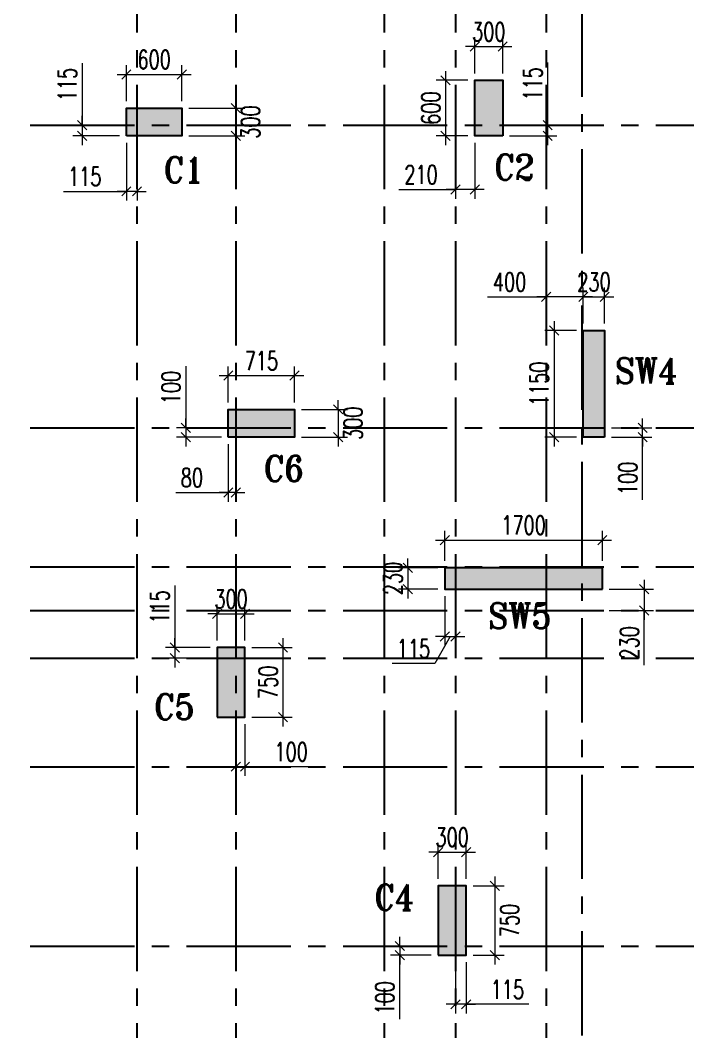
# Model space of a CAD drawing. Header units: millimetres. Extents: x 1123469 to 1752051, y -126924 to 196924.
# Drawn here: x 1375586 to 1382788, y -17889 to -6975 of the extents above; entities that cross this region are included whole.
import ezdxf

# ---------------------------------------------------------------- set-up
doc = ezdxf.new("R2010")
doc.units = ezdxf.units.MM
doc.header["$LTSCALE"] = 500
doc.header["$MEASUREMENT"] = 0
doc.header["$PDMODE"] = 34
for name, pattern in [('CONTINOUS', [0]), ('DASHDOT', [1, 0.5, -0.25, 0, -0.25]), ('Site$0$CENTER2', [1.125, 0.75, -0.125, 0.125, -0.125])]:
    doc.linetypes.add(name, pattern=pattern)
doc.layers.get('Defpoints').update_dxf_attribs({"lineweight": 0})
for name, color, linetype, lineweight in [('COL. NO.', 1, 'DASHDOT', 15), ('CUT OUT', 1, 'Continuous', 13), ('dim-M', 1, 'Continuous', 15), ('TOWER COL HATCH', 253, 'Continuous', 20)]:
    doc.layers.add(name, color=color, linetype=linetype, lineweight=lineweight)
for name, color, linetype in [('GLASS', 5, 'Continuous'), ('GRID', 7, 'Continuous'), ('TOWER AREA COLUMN.', 6, 'Continuous')]:
    doc.layers.add(name, color=color, linetype=linetype)
doc.styles.add('2MM', font='romans.shx', dxfattribs={"width": 0.7})
doc.styles.add('ROMANT', font='romant__.ttf', dxfattribs={"width": 0.9, "height": 600})
doc.dimstyles.new('RAJESH', dxfattribs={"dimtxt": 200, "dimasz": 180, "dimexe": 100, "dimexo": 250, "dimgap": 50, "dimtad": 2, "dimdec": 0, "dimzin": 1, "dimdsep": 46, "dimtxsty": '2MM', "dimblk": 'OBLIQUE', "dimcen": 0, "dimdle": 100, "dimclrd": 1, "dimclre": 1, "dimclrt": 3, "dimadec": 0, "dimazin": 0, "dimtfac": 1, "dimtdec": 0, "dimtix": 1, "dimtmove": 2, "dimatfit": 3, "dimfxl": 1, "dimtolj": 1, "dimlwd": -1, "dimarcsym": 0})

# ---------------------------------------------------------------- blocks, each defined once
blk = doc.blocks.new('EEE')
at = {"layer": 'GRID', "color": 16, "linetype": 'Site$0$CENTER2', "ltscale": 3}
for points in [[(1376845.6, 258923.2), (1376845.6, 223711.9)], [(1377910.6, 258923.2), (1377910.6, 223711.9)], [(1379510.6, 258923.2), (1379510.6, 223711.9)], [(1380280.6, 258923.2), (1380280.6, 223711.9)], [(1381260.6, 258923.2), (1381260.6, 223711.9)], [(1382164.8, 258923.2), (1381643.1, 258229.8), (1381643.1, 223711.9)], [(1363880.9, 250048.6), (1442964.5, 250048.6)], [(1363880.9, 246783.6), (1442964.5, 246783.6)], [(1363880.9, 245284), (1442964.5, 245284)], [(1363880.9, 244813.8), (1442964.5, 244813.8)], [(1363880.9, 244299), (1442964.5, 244299)], [(1363880.9, 243128.8), (1442964.5, 243128.8)], [(1363880.9, 241193.8), (1442964.5, 241193.8)]]:
    blk.add_lwpolyline(points, dxfattribs=at)
blk = doc.blocks.new('3tgra')
at = {"layer": 'TOWER COL HATCH'}
h = blk.add_hatch(color=253, dxfattribs=at)
h.dxf.hatch_style = 1
h.paths.add_polyline_path([(1380791, 89392), (1380491, 89392), (1380491, 89992), (1380791, 89992)])
h = blk.add_hatch(color=253, dxfattribs=at)
h.dxf.hatch_style = 1
h.paths.add_polyline_path([(1376731, 89392), (1376731, 89692), (1377331, 89692), (1377331, 89392)])
h = blk.add_hatch(color=253, dxfattribs=at)
h.dxf.hatch_style = 1
h.paths.add_polyline_path([(1381891, 86142), (1381661, 86142), (1381661, 87292), (1381891, 87292)])
h = blk.add_hatch(color=253, dxfattribs=at)
h.dxf.hatch_style = 1
h.paths.add_polyline_path([(1377831, 86142), (1377831, 86442), (1378546, 86442), (1378546, 86142)])
h = blk.add_hatch(color=253, dxfattribs=at)
h.dxf.hatch_style = 1
h.paths.add_polyline_path([(1381866, 84502), (1381866, 84732), (1380166, 84732), (1380166, 84502)])
h = blk.add_hatch(color=253, dxfattribs=at)
h.dxf.hatch_style = 1
h.paths.add_polyline_path([(1377711, 83122), (1378011, 83122), (1378011, 83872), (1377711, 83872)])
h = blk.add_hatch(color=253, dxfattribs=at)
h.dxf.hatch_style = 1
h.paths.add_polyline_path([(1380096, 80552), (1380396, 80552), (1380396, 81302), (1380096, 81302)])
at = {"layer": 'TOWER AREA COLUMN.', "color": 4}
for points in [[(1380791, 89392), (1380491, 89392), (1380491, 89992), (1380791, 89992)], [(1376731, 89392), (1376731, 89692), (1377331, 89692), (1377331, 89392)], [(1381891, 86142), (1381661, 86142), (1381661, 87292), (1381891, 87292)], [(1377831, 86142), (1377831, 86442), (1378546, 86442), (1378546, 86142)], [(1381866, 84502), (1381866, 84732), (1380166, 84732), (1380166, 84502)], [(1377711, 83122), (1378011, 83122), (1378011, 83872), (1377711, 83872)], [(1380096, 80552), (1380396, 80552), (1380396, 81302), (1380096, 81302)]]:
    blk.add_lwpolyline(points, close=True, dxfattribs=at)
blk = doc.blocks.new('_Oblique')
at = {"color": 0, "linetype": 'ByBlock', "lineweight": -2}
blk.add_line((-0.5, -0.5), (0.5, 0.5), dxfattribs=at)
blk = doc.blocks.new('*D1636')
at = {"layer": 'Defpoints', "color": 0, "ltscale": 100, "transparency": 16777216}
for p in [(1380791, 90356), (1380491, 89992), (1380791, 89992)]:
    blk.add_point(p, dxfattribs=at)
at = {"layer": 'dim-M', "color": 1, "lineweight": -2, "ltscale": 100, "transparency": 16777216}
for p, q in [((1380491, 90067), (1380491, 90456)), ((1380791, 90067), (1380791, 90456))]:
    blk.add_line(p, q, dxfattribs=at)
at = {"layer": 'dim-M', "color": 1, "ltscale": 100, "transparency": 16777216}
for p, q in [((1380491, 90356), (1380391, 90356)), ((1380491, 90356), (1380791, 90356)), ((1380791, 90356), (1380891, 90356))]:
    blk.add_line(p, q, dxfattribs=at)
at = {"layer": 'dim-M', "color": 1, "ltscale": 100, "transparency": 16777216, "xscale": 100, "yscale": 100, "zscale": 100}
blk.add_blockref('_Oblique', (1380491, 90356), dxfattribs=at)
at = {"layer": 'dim-M', "color": 1, "ltscale": 100, "transparency": 16777216, "xscale": 100, "yscale": 100, "zscale": 100, "rotation": 180}
blk.add_blockref('_Oblique', (1380791, 90356), dxfattribs=at)
at = {"layer": 'dim-M', "color": 3, "ltscale": 100, "transparency": 16777216, "insert": (1380641, 90516), "char_height": 200, "attachment_point": 5, "style": '2MM'}
blk.add_mtext('\\A1;300', dxfattribs=at)
blk = doc.blocks.new('*D1637')
at = {"layer": 'Defpoints', "color": 0, "ltscale": 100, "transparency": 16777216}
for p in [(1380791, 89507), (1380791, 89392), (1381276, 89392)]:
    blk.add_point(p, dxfattribs=at)
at = {"layer": 'dim-M', "color": 1, "ltscale": 100, "transparency": 16777216}
for p, q in [((1381276, 90184), (1381276, 89507)), ((1381276, 89507), (1381276, 89607)), ((1381276, 89507), (1381276, 89392)), ((1381276, 89507), (1381276, 89392)), ((1381276, 89392), (1381276, 89292))]:
    blk.add_line(p, q, dxfattribs=at)
at = {"layer": 'dim-M', "color": 1, "lineweight": -2, "ltscale": 100, "transparency": 16777216}
for p, q in [((1380866, 89507), (1381376, 89507)), ((1380866, 89392), (1381376, 89392))]:
    blk.add_line(p, q, dxfattribs=at)
at = {"layer": 'dim-M', "color": 1, "ltscale": 100, "transparency": 16777216, "xscale": 100, "yscale": 100, "zscale": 100}
for p, rotation in [((1381276, 89507), 270), ((1381276, 89392), 90)]:
    blk.add_blockref('_Oblique', p, dxfattribs=dict(at, rotation=rotation))
at = {"layer": 'dim-M', "color": 3, "ltscale": 100, "transparency": 16777216, "insert": (1381116, 89954), "char_height": 200, "attachment_point": 5, "rotation": 90, "style": '2MM'}
blk.add_mtext('\\A1;115', dxfattribs=at)
blk = doc.blocks.new('*D1638')
at = {"layer": 'Defpoints', "color": 0, "ltscale": 100, "transparency": 16777216}
for p in [(1380491, 89992), (1380175, 89392), (1380491, 89392)]:
    blk.add_point(p, dxfattribs=at)
at = {"layer": 'dim-M', "color": 1, "ltscale": 100, "transparency": 16777216}
blk.add_line((1380175, 90092), (1380175, 89292), dxfattribs=at)
at = {"layer": 'dim-M', "color": 1, "lineweight": -2, "ltscale": 100, "transparency": 16777216}
for p, q in [((1380416, 89992), (1380075, 89992)), ((1380416, 89392), (1380075, 89392))]:
    blk.add_line(p, q, dxfattribs=at)
at = {"layer": 'dim-M', "color": 1, "ltscale": 100, "transparency": 16777216, "xscale": 100, "yscale": 100, "zscale": 100}
for p, rotation in [((1380175, 89992), 90), ((1380175, 89392), 270)]:
    blk.add_blockref('_Oblique', p, dxfattribs=dict(at, rotation=rotation))
at = {"layer": 'dim-M', "color": 3, "ltscale": 100, "transparency": 16777216, "insert": (1380015, 89692), "char_height": 200, "attachment_point": 5, "rotation": 90, "style": '2MM'}
blk.add_mtext('\\A1;600', dxfattribs=at)
blk = doc.blocks.new('*D1639')
at = {"layer": 'Defpoints', "color": 0, "ltscale": 100, "transparency": 16777216}
for p in [(1380281, 89392), (1380491, 89392), (1380281, 88814)]:
    blk.add_point(p, dxfattribs=at)
at = {"layer": 'dim-M', "color": 1, "lineweight": -2, "ltscale": 100, "transparency": 16777216}
for p, q in [((1380281, 89317), (1380281, 88714)), ((1380491, 89317), (1380491, 88714))]:
    blk.add_line(p, q, dxfattribs=at)
at = {"layer": 'dim-M', "color": 1, "ltscale": 100, "transparency": 16777216}
for p, q in [((1379670, 88814), (1380281, 88814)), ((1380591, 88814), (1380181, 88814))]:
    blk.add_line(p, q, dxfattribs=at)
at = {"layer": 'dim-M', "color": 1, "ltscale": 100, "transparency": 16777216, "xscale": 100, "yscale": 100, "zscale": 100, "rotation": 180}
blk.add_blockref('_Oblique', (1380281, 88814), dxfattribs=at)
at = {"layer": 'dim-M', "color": 1, "ltscale": 100, "transparency": 16777216, "xscale": 100, "yscale": 100, "zscale": 100}
blk.add_blockref('_Oblique', (1380491, 88814), dxfattribs=at)
at = {"layer": 'dim-M', "color": 3, "ltscale": 100, "transparency": 16777216, "insert": (1379910, 88974), "char_height": 200, "attachment_point": 5, "style": '2MM'}
blk.add_mtext('\\A1;210', dxfattribs=at)
blk = doc.blocks.new('*D1648')
at = {"layer": 'Defpoints', "color": 0, "ltscale": 100, "transparency": 16777216}
for p in [(1380396, 81666), (1380096, 81302), (1380396, 81302)]:
    blk.add_point(p, dxfattribs=at)
at = {"layer": 'dim-M', "color": 1, "lineweight": -2, "ltscale": 100, "transparency": 16777216}
for p, q in [((1380096, 81377), (1380096, 81766)), ((1380396, 81377), (1380396, 81766))]:
    blk.add_line(p, q, dxfattribs=at)
at = {"layer": 'dim-M', "color": 1, "ltscale": 100, "transparency": 16777216}
for p, q in [((1380096, 81666), (1379996, 81666)), ((1380096, 81666), (1380396, 81666)), ((1380396, 81666), (1380496, 81666))]:
    blk.add_line(p, q, dxfattribs=at)
at = {"layer": 'dim-M', "color": 1, "ltscale": 100, "transparency": 16777216, "xscale": 100, "yscale": 100, "zscale": 100}
blk.add_blockref('_Oblique', (1380096, 81666), dxfattribs=at)
at = {"layer": 'dim-M', "color": 1, "ltscale": 100, "transparency": 16777216, "xscale": 100, "yscale": 100, "zscale": 100, "rotation": 180}
blk.add_blockref('_Oblique', (1380396, 81666), dxfattribs=at)
at = {"layer": 'dim-M', "color": 3, "ltscale": 100, "transparency": 16777216, "insert": (1380246, 81826), "char_height": 200, "attachment_point": 5, "style": '2MM'}
blk.add_mtext('\\A1;300', dxfattribs=at)
blk = doc.blocks.new('*D1649')
at = {"layer": 'Defpoints', "color": 0, "ltscale": 100, "transparency": 16777216}
for p in [(1380396, 81302), (1380396, 80552), (1380706, 80552)]:
    blk.add_point(p, dxfattribs=at)
at = {"layer": 'dim-M', "color": 1, "ltscale": 100, "transparency": 16777216}
blk.add_line((1380706, 81402), (1380706, 80452), dxfattribs=at)
at = {"layer": 'dim-M', "color": 1, "lineweight": -2, "ltscale": 100, "transparency": 16777216}
for p, q in [((1380471, 81302), (1380806, 81302)), ((1380471, 80552), (1380806, 80552))]:
    blk.add_line(p, q, dxfattribs=at)
at = {"layer": 'dim-M', "color": 1, "ltscale": 100, "transparency": 16777216, "xscale": 100, "yscale": 100, "zscale": 100}
for p, rotation in [((1380706, 81302), 90), ((1380706, 80552), 270)]:
    blk.add_blockref('_Oblique', p, dxfattribs=dict(at, rotation=rotation))
at = {"layer": 'dim-M', "color": 3, "ltscale": 100, "transparency": 16777216, "insert": (1380866, 80927), "char_height": 200, "attachment_point": 5, "rotation": 90, "style": '2MM'}
blk.add_mtext('\\A1;750', dxfattribs=at)
blk = doc.blocks.new('*D1650')
at = {"layer": 'Defpoints', "color": 0, "ltscale": 100, "transparency": 16777216}
for p in [(1380096, 80652), (1379680, 80552), (1380096, 80552)]:
    blk.add_point(p, dxfattribs=at)
at = {"layer": 'dim-M', "color": 1, "lineweight": -2, "ltscale": 100, "transparency": 16777216}
for p, q in [((1380021, 80652), (1379580, 80652)), ((1380021, 80552), (1379580, 80552))]:
    blk.add_line(p, q, dxfattribs=at)
at = {"layer": 'dim-M', "color": 1, "ltscale": 100, "transparency": 16777216}
for p, q in [((1379680, 80652), (1379680, 80752)), ((1379680, 80652), (1379680, 80552)), ((1379680, 80652), (1379680, 80552)), ((1379680, 80552), (1379680, 80452)), ((1379680, 79862), (1379680, 80552))]:
    blk.add_line(p, q, dxfattribs=at)
at = {"layer": 'dim-M', "color": 1, "ltscale": 100, "transparency": 16777216, "xscale": 100, "yscale": 100, "zscale": 100}
for p, rotation in [((1379680, 80652), 270), ((1379680, 80552), 90)]:
    blk.add_blockref('_Oblique', p, dxfattribs=dict(at, rotation=rotation))
at = {"layer": 'dim-M', "color": 3, "ltscale": 100, "transparency": 16777216, "insert": (1379520, 80092), "char_height": 200, "attachment_point": 5, "rotation": 90, "style": '2MM'}
blk.add_mtext('\\A1;100', dxfattribs=at)
blk = doc.blocks.new('*D1651')
at = {"layer": 'Defpoints', "color": 0, "ltscale": 100, "transparency": 16777216}
for p in [(1380281, 80552), (1380396, 80552), (1380281, 80023)]:
    blk.add_point(p, dxfattribs=at)
at = {"layer": 'dim-M', "color": 1, "lineweight": -2, "ltscale": 100, "transparency": 16777216}
for p, q in [((1380281, 80477), (1380281, 79923)), ((1380396, 80477), (1380396, 79923))]:
    blk.add_line(p, q, dxfattribs=at)
at = {"layer": 'dim-M', "color": 1, "ltscale": 100, "transparency": 16777216}
for p, q in [((1380281, 80023), (1380181, 80023)), ((1380396, 80023), (1380281, 80023)), ((1380396, 80023), (1380281, 80023)), ((1380396, 80023), (1380496, 80023)), ((1381072, 80023), (1380396, 80023))]:
    blk.add_line(p, q, dxfattribs=at)
at = {"layer": 'dim-M', "color": 1, "ltscale": 100, "transparency": 16777216, "xscale": 100, "yscale": 100, "zscale": 100}
blk.add_blockref('_Oblique', (1380281, 80023), dxfattribs=at)
at = {"layer": 'dim-M', "color": 1, "ltscale": 100, "transparency": 16777216, "xscale": 100, "yscale": 100, "zscale": 100, "rotation": 180}
blk.add_blockref('_Oblique', (1380396, 80023), dxfattribs=at)
at = {"layer": 'dim-M', "color": 3, "ltscale": 100, "transparency": 16777216, "insert": (1380842, 80183), "char_height": 200, "attachment_point": 5, "style": '2MM'}
blk.add_mtext('\\A1;115', dxfattribs=at)
blk = doc.blocks.new('*D1656')
at = {"layer": 'Defpoints', "color": 0, "ltscale": 100, "transparency": 16777216}
for p in [(1378011, 84236), (1377711, 83872), (1378011, 83872)]:
    blk.add_point(p, dxfattribs=at)
at = {"layer": 'dim-M', "color": 1, "lineweight": -2, "ltscale": 100, "transparency": 16777216}
for p, q in [((1377711, 83947), (1377711, 84336)), ((1378011, 83947), (1378011, 84336))]:
    blk.add_line(p, q, dxfattribs=at)
at = {"layer": 'dim-M', "color": 1, "ltscale": 100, "transparency": 16777216}
for p, q in [((1377711, 84236), (1377611, 84236)), ((1377711, 84236), (1378011, 84236)), ((1378011, 84236), (1378111, 84236))]:
    blk.add_line(p, q, dxfattribs=at)
at = {"layer": 'dim-M', "color": 1, "ltscale": 100, "transparency": 16777216, "xscale": 100, "yscale": 100, "zscale": 100}
blk.add_blockref('_Oblique', (1377711, 84236), dxfattribs=at)
at = {"layer": 'dim-M', "color": 1, "ltscale": 100, "transparency": 16777216, "xscale": 100, "yscale": 100, "zscale": 100, "rotation": 180}
blk.add_blockref('_Oblique', (1378011, 84236), dxfattribs=at)
at = {"layer": 'dim-M', "color": 3, "ltscale": 100, "transparency": 16777216, "insert": (1377861, 84396), "char_height": 200, "attachment_point": 5, "style": '2MM'}
blk.add_mtext('\\A1;300', dxfattribs=at)
blk = doc.blocks.new('*D1657')
at = {"layer": 'Defpoints', "color": 0, "ltscale": 100, "transparency": 16777216}
for p in [(1378011, 83872), (1378011, 83122), (1378421, 83122)]:
    blk.add_point(p, dxfattribs=at)
at = {"layer": 'dim-M', "color": 1, "ltscale": 100, "transparency": 16777216}
blk.add_line((1378421, 83972), (1378421, 83022), dxfattribs=at)
at = {"layer": 'dim-M', "color": 1, "lineweight": -2, "ltscale": 100, "transparency": 16777216}
for p, q in [((1378086, 83872), (1378521, 83872)), ((1378086, 83122), (1378521, 83122))]:
    blk.add_line(p, q, dxfattribs=at)
at = {"layer": 'dim-M', "color": 1, "ltscale": 100, "transparency": 16777216, "xscale": 100, "yscale": 100, "zscale": 100}
for p, rotation in [((1378421, 83872), 90), ((1378421, 83122), 270)]:
    blk.add_blockref('_Oblique', p, dxfattribs=dict(at, rotation=rotation))
at = {"layer": 'dim-M', "color": 3, "ltscale": 100, "transparency": 16777216, "insert": (1378261, 83497), "char_height": 200, "attachment_point": 5, "rotation": 90, "style": '2MM'}
blk.add_mtext('\\A1;750', dxfattribs=at)
blk = doc.blocks.new('*D1658')
at = {"layer": 'Defpoints', "color": 0, "ltscale": 100, "transparency": 16777216}
for p in [(1377711, 83872), (1377253, 83757), (1377711, 83757)]:
    blk.add_point(p, dxfattribs=at)
at = {"layer": 'dim-M', "color": 1, "ltscale": 100, "transparency": 16777216}
for p, q in [((1377253, 84541), (1377253, 83872)), ((1377253, 83872), (1377253, 83972)), ((1377253, 83872), (1377253, 83757)), ((1377253, 83872), (1377253, 83757)), ((1377253, 83757), (1377253, 83657))]:
    blk.add_line(p, q, dxfattribs=at)
at = {"layer": 'dim-M', "color": 1, "lineweight": -2, "ltscale": 100, "transparency": 16777216}
for p, q in [((1377636, 83872), (1377153, 83872)), ((1377636, 83757), (1377153, 83757))]:
    blk.add_line(p, q, dxfattribs=at)
at = {"layer": 'dim-M', "color": 1, "ltscale": 100, "transparency": 16777216, "xscale": 100, "yscale": 100, "zscale": 100}
for p, rotation in [((1377253, 83872), 270), ((1377253, 83757), 90)]:
    blk.add_blockref('_Oblique', p, dxfattribs=dict(at, rotation=rotation))
at = {"layer": 'dim-M', "color": 3, "ltscale": 100, "transparency": 16777216, "insert": (1377093, 84311), "char_height": 200, "attachment_point": 5, "rotation": 90, "style": '2MM'}
blk.add_mtext('\\A1;115', dxfattribs=at)
blk = doc.blocks.new('*D1659')
at = {"layer": 'Defpoints', "color": 0, "ltscale": 100, "transparency": 16777216}
for p in [(1377911, 83122), (1378011, 83122), (1377911, 82587)]:
    blk.add_point(p, dxfattribs=at)
at = {"layer": 'dim-M', "color": 1, "lineweight": -2, "ltscale": 100, "transparency": 16777216}
for p, q in [((1377911, 83047), (1377911, 82487)), ((1378011, 83047), (1378011, 82487))]:
    blk.add_line(p, q, dxfattribs=at)
at = {"layer": 'dim-M', "color": 1, "ltscale": 100, "transparency": 16777216}
for p, q in [((1377911, 82587), (1377811, 82587)), ((1378011, 82587), (1377911, 82587)), ((1378011, 82587), (1377911, 82587)), ((1378011, 82587), (1378111, 82587)), ((1378739, 82587), (1378011, 82587))]:
    blk.add_line(p, q, dxfattribs=at)
at = {"layer": 'dim-M', "color": 1, "ltscale": 100, "transparency": 16777216, "xscale": 100, "yscale": 100, "zscale": 100}
blk.add_blockref('_Oblique', (1377911, 82587), dxfattribs=at)
at = {"layer": 'dim-M', "color": 1, "ltscale": 100, "transparency": 16777216, "xscale": 100, "yscale": 100, "zscale": 100, "rotation": 180}
blk.add_blockref('_Oblique', (1378011, 82587), dxfattribs=at)
at = {"layer": 'dim-M', "color": 3, "ltscale": 100, "transparency": 16777216, "insert": (1378509, 82747), "char_height": 200, "attachment_point": 5, "style": '2MM'}
blk.add_mtext('\\A1;100', dxfattribs=at)
blk = doc.blocks.new('*D1701')
at = {"layer": 'Defpoints', "color": 0, "ltscale": 100, "transparency": 16777216}
for p in [(1377331, 90056), (1376731, 89692), (1377331, 89692)]:
    blk.add_point(p, dxfattribs=at)
at = {"layer": 'dim-M', "color": 1, "lineweight": -2, "ltscale": 100, "transparency": 16777216}
for p, q in [((1376731, 89767), (1376731, 90156)), ((1377331, 89767), (1377331, 90156))]:
    blk.add_line(p, q, dxfattribs=at)
at = {"layer": 'dim-M', "color": 1, "ltscale": 100, "transparency": 16777216}
blk.add_line((1376631, 90056), (1377431, 90056), dxfattribs=at)
at = {"layer": 'dim-M', "color": 1, "ltscale": 100, "transparency": 16777216, "xscale": 100, "yscale": 100, "zscale": 100, "rotation": 180}
blk.add_blockref('_Oblique', (1376731, 90056), dxfattribs=at)
at = {"layer": 'dim-M', "color": 1, "ltscale": 100, "transparency": 16777216, "xscale": 100, "yscale": 100, "zscale": 100}
blk.add_blockref('_Oblique', (1377331, 90056), dxfattribs=at)
at = {"layer": 'dim-M', "color": 3, "ltscale": 100, "transparency": 16777216, "insert": (1377031, 90216), "char_height": 200, "attachment_point": 5, "style": '2MM'}
blk.add_mtext('\\A1;600', dxfattribs=at)
blk = doc.blocks.new('*D1702')
at = {"layer": 'Defpoints', "color": 0, "ltscale": 100, "transparency": 16777216}
for p in [(1377331, 89692), (1377331, 89392), (1377911, 89392)]:
    blk.add_point(p, dxfattribs=at)
at = {"layer": 'dim-M', "color": 1, "ltscale": 100, "transparency": 16777216}
for p, q in [((1377911, 89692), (1377911, 89792)), ((1377911, 89692), (1377911, 89392)), ((1377911, 89392), (1377911, 89292))]:
    blk.add_line(p, q, dxfattribs=at)
at = {"layer": 'dim-M', "color": 1, "lineweight": -2, "ltscale": 100, "transparency": 16777216}
for p, q in [((1377406, 89692), (1378011, 89692)), ((1377406, 89392), (1378011, 89392))]:
    blk.add_line(p, q, dxfattribs=at)
at = {"layer": 'dim-M', "color": 1, "ltscale": 100, "transparency": 16777216, "xscale": 100, "yscale": 100, "zscale": 100}
for p, rotation in [((1377911, 89692), 270), ((1377911, 89392), 90)]:
    blk.add_blockref('_Oblique', p, dxfattribs=dict(at, rotation=rotation))
at = {"layer": 'dim-M', "color": 3, "ltscale": 100, "transparency": 16777216, "insert": (1378071, 89542), "char_height": 200, "attachment_point": 5, "rotation": 90, "style": '2MM'}
blk.add_mtext('\\A1;300', dxfattribs=at)
blk = doc.blocks.new('*D1703')
at = {"layer": 'Defpoints', "color": 0, "ltscale": 100, "transparency": 16777216}
for p in [(1376731, 89507), (1376255, 89392), (1376731, 89392)]:
    blk.add_point(p, dxfattribs=at)
at = {"layer": 'dim-M', "color": 1, "ltscale": 100, "transparency": 16777216}
for p, q in [((1376255, 90177), (1376255, 89507)), ((1376255, 89507), (1376255, 89607)), ((1376255, 89507), (1376255, 89392)), ((1376255, 89507), (1376255, 89392)), ((1376255, 89392), (1376255, 89292))]:
    blk.add_line(p, q, dxfattribs=at)
at = {"layer": 'dim-M', "color": 1, "lineweight": -2, "ltscale": 100, "transparency": 16777216}
for p, q in [((1376656, 89507), (1376155, 89507)), ((1376656, 89392), (1376155, 89392))]:
    blk.add_line(p, q, dxfattribs=at)
at = {"layer": 'dim-M', "color": 1, "ltscale": 100, "transparency": 16777216, "xscale": 100, "yscale": 100, "zscale": 100}
for p, rotation in [((1376255, 89507), 270), ((1376255, 89392), 90)]:
    blk.add_blockref('_Oblique', p, dxfattribs=dict(at, rotation=rotation))
at = {"layer": 'dim-M', "color": 3, "ltscale": 100, "transparency": 16777216, "insert": (1376095, 89947), "char_height": 200, "attachment_point": 5, "rotation": 90, "style": '2MM'}
blk.add_mtext('\\A1;115', dxfattribs=at)
blk = doc.blocks.new('*D1704')
at = {"layer": 'Defpoints', "color": 0, "ltscale": 100, "transparency": 16777216}
for p in [(1376731, 89392), (1376846, 89392), (1376731, 88794)]:
    blk.add_point(p, dxfattribs=at)
at = {"layer": 'dim-M', "color": 1, "lineweight": -2, "ltscale": 100, "transparency": 16777216}
for p, q in [((1376731, 89317), (1376731, 88694)), ((1376846, 89317), (1376846, 88694))]:
    blk.add_line(p, q, dxfattribs=at)
at = {"layer": 'dim-M', "color": 1, "ltscale": 100, "transparency": 16777216}
for p, q in [((1376052, 88794), (1376731, 88794)), ((1376731, 88794), (1376631, 88794)), ((1376846, 88794), (1376731, 88794)), ((1376846, 88794), (1376731, 88794)), ((1376846, 88794), (1376946, 88794))]:
    blk.add_line(p, q, dxfattribs=at)
at = {"layer": 'dim-M', "color": 1, "ltscale": 100, "transparency": 16777216, "xscale": 100, "yscale": 100, "zscale": 100}
blk.add_blockref('_Oblique', (1376731, 88794), dxfattribs=at)
at = {"layer": 'dim-M', "color": 1, "ltscale": 100, "transparency": 16777216, "xscale": 100, "yscale": 100, "zscale": 100, "rotation": 180}
blk.add_blockref('_Oblique', (1376846, 88794), dxfattribs=at)
at = {"layer": 'dim-M', "color": 3, "ltscale": 100, "transparency": 16777216, "insert": (1376282, 88954), "char_height": 200, "attachment_point": 5, "style": '2MM'}
blk.add_mtext('\\A1;115', dxfattribs=at)
blk = doc.blocks.new('*D1721')
at = {"layer": 'Defpoints', "color": 0, "ltscale": 100, "transparency": 16777216}
for p in [(1378546, 86806), (1377831, 86442), (1378546, 86442)]:
    blk.add_point(p, dxfattribs=at)
at = {"layer": 'dim-M', "color": 1, "lineweight": -2, "ltscale": 100, "transparency": 16777216}
for p, q in [((1377831, 86517), (1377831, 86906)), ((1378546, 86517), (1378546, 86906))]:
    blk.add_line(p, q, dxfattribs=at)
at = {"layer": 'dim-M', "color": 1, "ltscale": 100, "transparency": 16777216}
blk.add_line((1377731, 86806), (1378646, 86806), dxfattribs=at)
at = {"layer": 'dim-M', "color": 1, "ltscale": 100, "transparency": 16777216, "xscale": 100, "yscale": 100, "zscale": 100, "rotation": 180}
blk.add_blockref('_Oblique', (1377831, 86806), dxfattribs=at)
at = {"layer": 'dim-M', "color": 1, "ltscale": 100, "transparency": 16777216, "xscale": 100, "yscale": 100, "zscale": 100}
blk.add_blockref('_Oblique', (1378546, 86806), dxfattribs=at)
at = {"layer": 'dim-M', "color": 3, "ltscale": 100, "transparency": 16777216, "insert": (1378188, 86966), "char_height": 200, "attachment_point": 5, "style": '2MM'}
blk.add_mtext('\\A1;715', dxfattribs=at)
blk = doc.blocks.new('*D1722')
at = {"layer": 'Defpoints', "color": 0, "ltscale": 100, "transparency": 16777216}
for p in [(1378546, 86442), (1378546, 86142), (1379016, 86142)]:
    blk.add_point(p, dxfattribs=at)
at = {"layer": 'dim-M', "color": 1, "lineweight": -2, "ltscale": 100, "transparency": 16777216}
for p, q in [((1378621, 86442), (1379116, 86442)), ((1378621, 86142), (1379116, 86142))]:
    blk.add_line(p, q, dxfattribs=at)
at = {"layer": 'dim-M', "color": 1, "ltscale": 100, "transparency": 16777216}
for p, q in [((1379016, 86442), (1379016, 86542)), ((1379016, 86442), (1379016, 86142)), ((1379016, 86142), (1379016, 86042))]:
    blk.add_line(p, q, dxfattribs=at)
at = {"layer": 'dim-M', "color": 1, "ltscale": 100, "transparency": 16777216, "xscale": 100, "yscale": 100, "zscale": 100}
for p, rotation in [((1379016, 86442), 270), ((1379016, 86142), 90)]:
    blk.add_blockref('_Oblique', p, dxfattribs=dict(at, rotation=rotation))
at = {"layer": 'dim-M', "color": 3, "ltscale": 100, "transparency": 16777216, "insert": (1379176, 86292), "char_height": 200, "attachment_point": 5, "rotation": 90, "style": '2MM'}
blk.add_mtext('\\A1;300', dxfattribs=at)
blk = doc.blocks.new('*D1723')
at = {"layer": 'Defpoints', "color": 0, "ltscale": 100, "transparency": 16777216}
for p in [(1377831, 86242), (1377373, 86142), (1377831, 86142)]:
    blk.add_point(p, dxfattribs=at)
at = {"layer": 'dim-M', "color": 1, "ltscale": 100, "transparency": 16777216}
for p, q in [((1377373, 86908), (1377373, 86242)), ((1377373, 86242), (1377373, 86342)), ((1377373, 86242), (1377373, 86142)), ((1377373, 86242), (1377373, 86142)), ((1377373, 86142), (1377373, 86042))]:
    blk.add_line(p, q, dxfattribs=at)
at = {"layer": 'dim-M', "color": 1, "lineweight": -2, "ltscale": 100, "transparency": 16777216}
for p, q in [((1377756, 86242), (1377273, 86242)), ((1377756, 86142), (1377273, 86142))]:
    blk.add_line(p, q, dxfattribs=at)
at = {"layer": 'dim-M', "color": 1, "ltscale": 100, "transparency": 16777216, "xscale": 100, "yscale": 100, "zscale": 100}
for p, rotation in [((1377373, 86242), 270), ((1377373, 86142), 90)]:
    blk.add_blockref('_Oblique', p, dxfattribs=dict(at, rotation=rotation))
at = {"layer": 'dim-M', "color": 3, "ltscale": 100, "transparency": 16777216, "insert": (1377213, 86678), "char_height": 200, "attachment_point": 5, "rotation": 90, "style": '2MM'}
blk.add_mtext('\\A1;100', dxfattribs=at)
blk = doc.blocks.new('*D1724')
at = {"layer": 'Defpoints', "color": 0, "ltscale": 100, "transparency": 16777216}
for p in [(1377831, 86142), (1377911, 86142), (1377831, 85545)]:
    blk.add_point(p, dxfattribs=at)
at = {"layer": 'dim-M', "color": 1, "lineweight": -2, "ltscale": 100, "transparency": 16777216}
for p, q in [((1377831, 86067), (1377831, 85445)), ((1377911, 86067), (1377911, 85445))]:
    blk.add_line(p, q, dxfattribs=at)
at = {"layer": 'dim-M', "color": 1, "ltscale": 100, "transparency": 16777216}
for p, q in [((1377264, 85545), (1377831, 85545)), ((1377831, 85545), (1377731, 85545)), ((1377911, 85545), (1377831, 85545)), ((1377911, 85545), (1377831, 85545)), ((1377911, 85545), (1378011, 85545))]:
    blk.add_line(p, q, dxfattribs=at)
at = {"layer": 'dim-M', "color": 1, "ltscale": 100, "transparency": 16777216, "xscale": 100, "yscale": 100, "zscale": 100}
blk.add_blockref('_Oblique', (1377831, 85545), dxfattribs=at)
at = {"layer": 'dim-M', "color": 1, "ltscale": 100, "transparency": 16777216, "xscale": 100, "yscale": 100, "zscale": 100, "rotation": 180}
blk.add_blockref('_Oblique', (1377911, 85545), dxfattribs=at)
at = {"layer": 'dim-M', "color": 3, "ltscale": 100, "transparency": 16777216, "insert": (1377438, 85705), "char_height": 200, "attachment_point": 5, "style": '2MM'}
blk.add_mtext('\\A1;80', dxfattribs=at)
blk = doc.blocks.new('*D1729')
at = {"layer": 'Defpoints', "color": 0, "ltscale": 100, "transparency": 16777216}
for p in [(1381891, 87656), (1381661, 87292), (1381891, 87292)]:
    blk.add_point(p, dxfattribs=at)
at = {"layer": 'dim-M', "color": 1, "lineweight": -2, "ltscale": 100, "transparency": 16777216}
for p, q in [((1381661, 87367), (1381661, 87756)), ((1381891, 87367), (1381891, 87756))]:
    blk.add_line(p, q, dxfattribs=at)
at = {"layer": 'dim-M', "color": 1, "ltscale": 100, "transparency": 16777216}
for p, q in [((1381661, 87656), (1381561, 87656)), ((1381661, 87656), (1381891, 87656)), ((1381891, 87656), (1381991, 87656))]:
    blk.add_line(p, q, dxfattribs=at)
at = {"layer": 'dim-M', "color": 1, "ltscale": 100, "transparency": 16777216, "xscale": 100, "yscale": 100, "zscale": 100}
blk.add_blockref('_Oblique', (1381661, 87656), dxfattribs=at)
at = {"layer": 'dim-M', "color": 1, "ltscale": 100, "transparency": 16777216, "xscale": 100, "yscale": 100, "zscale": 100, "rotation": 180}
blk.add_blockref('_Oblique', (1381891, 87656), dxfattribs=at)
at = {"layer": 'dim-M', "color": 3, "ltscale": 100, "transparency": 16777216, "insert": (1381776, 87816), "char_height": 200, "attachment_point": 5, "style": '2MM'}
blk.add_mtext('\\A1;230', dxfattribs=at)
blk = doc.blocks.new('*D1730')
at = {"layer": 'Defpoints', "color": 0, "ltscale": 100, "transparency": 16777216}
for p in [(1381661, 87292), (1381345, 86142), (1381661, 86142)]:
    blk.add_point(p, dxfattribs=at)
at = {"layer": 'dim-M', "color": 1, "ltscale": 100, "transparency": 16777216}
blk.add_line((1381345, 87392), (1381345, 86042), dxfattribs=at)
at = {"layer": 'dim-M', "color": 1, "lineweight": -2, "ltscale": 100, "transparency": 16777216}
for p, q in [((1381586, 87292), (1381245, 87292)), ((1381586, 86142), (1381245, 86142))]:
    blk.add_line(p, q, dxfattribs=at)
at = {"layer": 'dim-M', "color": 1, "ltscale": 100, "transparency": 16777216, "xscale": 100, "yscale": 100, "zscale": 100}
for p, rotation in [((1381345, 87292), 90), ((1381345, 86142), 270)]:
    blk.add_blockref('_Oblique', p, dxfattribs=dict(at, rotation=rotation))
at = {"layer": 'dim-M', "color": 3, "ltscale": 100, "transparency": 16777216, "insert": (1381185, 86717), "char_height": 200, "attachment_point": 5, "rotation": 90, "style": '2MM'}
blk.add_mtext('\\A1;1150', dxfattribs=at)
blk = doc.blocks.new('*D1731')
at = {"layer": 'Defpoints', "color": 0, "ltscale": 100, "transparency": 16777216}
for p in [(1381891, 86242), (1382301, 86242), (1381891, 86142)]:
    blk.add_point(p, dxfattribs=at)
at = {"layer": 'dim-M', "color": 1, "ltscale": 100, "transparency": 16777216}
for p, q in [((1382301, 86242), (1382301, 86342)), ((1382301, 86142), (1382301, 86242)), ((1382301, 86142), (1382301, 86242)), ((1382301, 86142), (1382301, 86042)), ((1382301, 85467), (1382301, 86142))]:
    blk.add_line(p, q, dxfattribs=at)
at = {"layer": 'dim-M', "color": 1, "lineweight": -2, "ltscale": 100, "transparency": 16777216}
for p, q in [((1381966, 86242), (1382401, 86242)), ((1381966, 86142), (1382401, 86142))]:
    blk.add_line(p, q, dxfattribs=at)
at = {"layer": 'dim-M', "color": 1, "ltscale": 100, "transparency": 16777216, "xscale": 100, "yscale": 100, "zscale": 100}
for p, rotation in [((1382301, 86242), 270), ((1382301, 86142), 90)]:
    blk.add_blockref('_Oblique', p, dxfattribs=dict(at, rotation=rotation))
at = {"layer": 'dim-M', "color": 3, "ltscale": 100, "transparency": 16777216, "insert": (1382141, 85697), "char_height": 200, "attachment_point": 5, "rotation": 90, "style": '2MM'}
blk.add_mtext('\\A1;100', dxfattribs=at)
blk = doc.blocks.new('*D1732')
at = {"layer": 'Defpoints', "color": 0, "ltscale": 100, "transparency": 16777216}
for p in [(1381261, 87656), (1381261, 87423), (1381661, 87292)]:
    blk.add_point(p, dxfattribs=at)
at = {"layer": 'dim-M', "color": 1, "lineweight": -2, "ltscale": 100, "transparency": 16777216}
for p, q in [((1381261, 87498), (1381261, 87756)), ((1381661, 87367), (1381661, 87756))]:
    blk.add_line(p, q, dxfattribs=at)
at = {"layer": 'dim-M', "color": 1, "ltscale": 100, "transparency": 16777216}
for p, q in [((1380626, 87656), (1381261, 87656)), ((1381761, 87656), (1381161, 87656))]:
    blk.add_line(p, q, dxfattribs=at)
at = {"layer": 'dim-M', "color": 1, "ltscale": 100, "transparency": 16777216, "xscale": 100, "yscale": 100, "zscale": 100, "rotation": 180}
blk.add_blockref('_Oblique', (1381261, 87656), dxfattribs=at)
at = {"layer": 'dim-M', "color": 1, "ltscale": 100, "transparency": 16777216, "xscale": 100, "yscale": 100, "zscale": 100}
blk.add_blockref('_Oblique', (1381661, 87656), dxfattribs=at)
at = {"layer": 'dim-M', "color": 3, "ltscale": 100, "transparency": 16777216, "insert": (1380866, 87816), "char_height": 200, "attachment_point": 5, "style": '2MM'}
blk.add_mtext('\\A1;400', dxfattribs=at)
blk = doc.blocks.new('*D1737')
at = {"layer": 'Defpoints', "color": 0, "ltscale": 100, "transparency": 16777216}
for p in [(1380166, 84732), (1379768, 84502), (1380166, 84502)]:
    blk.add_point(p, dxfattribs=at)
at = {"layer": 'dim-M', "color": 1, "ltscale": 100, "transparency": 16777216}
for p, q in [((1379768, 84732), (1379768, 84832)), ((1379768, 84732), (1379768, 84502)), ((1379768, 84502), (1379768, 84402))]:
    blk.add_line(p, q, dxfattribs=at)
at = {"layer": 'dim-M', "color": 1, "lineweight": -2, "ltscale": 100, "transparency": 16777216}
for p, q in [((1380091, 84732), (1379668, 84732)), ((1380091, 84502), (1379668, 84502))]:
    blk.add_line(p, q, dxfattribs=at)
at = {"layer": 'dim-M', "color": 1, "ltscale": 100, "transparency": 16777216, "xscale": 100, "yscale": 100, "zscale": 100}
for p, rotation in [((1379768, 84732), 270), ((1379768, 84502), 90)]:
    blk.add_blockref('_Oblique', p, dxfattribs=dict(at, rotation=rotation))
at = {"layer": 'dim-M', "color": 3, "ltscale": 100, "transparency": 16777216, "insert": (1379608, 84617), "char_height": 200, "attachment_point": 5, "rotation": 90, "style": '2MM'}
blk.add_mtext('\\A1;230', dxfattribs=at)
blk = doc.blocks.new('*D1738')
at = {"layer": 'Defpoints', "color": 0, "ltscale": 100, "transparency": 16777216}
for p in [(1381866, 85032), (1380166, 84732), (1381866, 84732)]:
    blk.add_point(p, dxfattribs=at)
at = {"layer": 'dim-M', "color": 1, "lineweight": -2, "ltscale": 100, "transparency": 16777216}
for p, q in [((1380166, 84807), (1380166, 85132)), ((1381866, 84807), (1381866, 85132))]:
    blk.add_line(p, q, dxfattribs=at)
at = {"layer": 'dim-M', "color": 1, "ltscale": 100, "transparency": 16777216}
blk.add_line((1380066, 85032), (1381966, 85032), dxfattribs=at)
at = {"layer": 'dim-M', "color": 1, "ltscale": 100, "transparency": 16777216, "xscale": 100, "yscale": 100, "zscale": 100, "rotation": 180}
blk.add_blockref('_Oblique', (1380166, 85032), dxfattribs=at)
at = {"layer": 'dim-M', "color": 1, "ltscale": 100, "transparency": 16777216, "xscale": 100, "yscale": 100, "zscale": 100}
blk.add_blockref('_Oblique', (1381866, 85032), dxfattribs=at)
at = {"layer": 'dim-M', "color": 3, "ltscale": 100, "transparency": 16777216, "insert": (1381016, 85192), "char_height": 200, "attachment_point": 5, "style": '2MM'}
blk.add_mtext('\\A1;1700', dxfattribs=at)
blk = doc.blocks.new('*D1739')
at = {"layer": 'Defpoints', "color": 0, "ltscale": 100, "transparency": 16777216}
for p in [(1380166, 84502), (1380281, 84502), (1380281, 83992)]:
    blk.add_point(p, dxfattribs=at)
at = {"layer": 'dim-M', "color": 1, "lineweight": -2, "ltscale": 100, "transparency": 16777216}
for p, q in [((1380166, 84427), (1380166, 83892)), ((1380281, 84427), (1380281, 83892))]:
    blk.add_line(p, q, dxfattribs=at)
at = {"layer": 'dim-M', "color": 1, "ltscale": 100, "transparency": 16777216}
for p, q in [((1380223, 83992), (1380059, 83700)), ((1380166, 83992), (1380066, 83992)), ((1380166, 83992), (1380281, 83992)), ((1380166, 83992), (1380281, 83992)), ((1380281, 83992), (1380381, 83992)), ((1380059, 83700), (1379599, 83700))]:
    blk.add_line(p, q, dxfattribs=at)
at = {"layer": 'dim-M', "color": 1, "ltscale": 100, "transparency": 16777216, "xscale": 100, "yscale": 100, "zscale": 100}
blk.add_blockref('_Oblique', (1380166, 83992), dxfattribs=at)
at = {"layer": 'dim-M', "color": 1, "ltscale": 100, "transparency": 16777216, "xscale": 100, "yscale": 100, "zscale": 100, "rotation": 180}
blk.add_blockref('_Oblique', (1380281, 83992), dxfattribs=at)
at = {"layer": 'dim-M', "color": 3, "ltscale": 100, "transparency": 16777216, "insert": (1379829, 83860), "char_height": 200, "attachment_point": 5, "style": '2MM'}
blk.add_mtext('\\A1;115', dxfattribs=at)
blk = doc.blocks.new('*D1740')
at = {"layer": 'Defpoints', "color": 0, "ltscale": 100, "transparency": 16777216}
for p in [(1381866, 84502), (1381866, 84272), (1382318, 84272)]:
    blk.add_point(p, dxfattribs=at)
at = {"layer": 'dim-M', "color": 1, "ltscale": 100, "transparency": 16777216}
for p, q in [((1382318, 84602), (1382318, 84172)), ((1382318, 83683), (1382318, 84272))]:
    blk.add_line(p, q, dxfattribs=at)
at = {"layer": 'dim-M', "color": 1, "lineweight": -2, "ltscale": 100, "transparency": 16777216}
for p, q in [((1381941, 84502), (1382418, 84502)), ((1381941, 84272), (1382418, 84272))]:
    blk.add_line(p, q, dxfattribs=at)
at = {"layer": 'dim-M', "color": 1, "ltscale": 100, "transparency": 16777216, "xscale": 100, "yscale": 100, "zscale": 100}
for p, rotation in [((1382318, 84502), 90), ((1382318, 84272), 270)]:
    blk.add_blockref('_Oblique', p, dxfattribs=dict(at, rotation=rotation))
at = {"layer": 'dim-M', "color": 3, "ltscale": 100, "transparency": 16777216, "insert": (1382158, 83923), "char_height": 200, "attachment_point": 5, "rotation": 90, "style": '2MM'}
blk.add_mtext('\\A1;230', dxfattribs=at)
blk = doc.blocks.new('G012')
at = {"layer": 'COL. NO.', "color": 4, "linetype": 'CONTINOUS', "style": 'ROMANT', "width": 0.9}
for s, p in [('C1', (1377133, 88888.9, 0)), ('C2', (1380698, 88917.8, 0)), ('C6', (1378212.5, 85666.2, 0)), ('C5', (1377029.2, 83095.7, 0)), ('C4', (1379404.9, 81039.9, 0))]:
    blk.add_text(s, height=275, dxfattribs=at).set_placement(p)
at = {"layer": 'COL. NO.', "color": 7, "linetype": 'CONTINOUS', "style": 'ROMANT', "width": 0.9}
for s, p in [('SW4', (1382002.6, 86720.5, 0)), ('SW5', (1380636.4, 84076.7, 0))]:
    blk.add_text(s, height=275, dxfattribs=at).set_placement(p)
at = {"layer": 'dim-M', "ltscale": 100}
for base, p1, p2, picture, middle in [((1380790.6, 90356), (1380490.6, 89991.6), (1380790.6, 89991.6), '*D1636', (1380640.6, 90516)), ((1377330.6, 90056), (1376730.6, 89691.6), (1377330.6, 89691.6), '*D1701', (1377030.6, 90216)), ((1381890.6, 87656), (1381660.6, 87291.6), (1381890.6, 87291.6), '*D1729', (1381775.6, 87816)), ((1378545.6, 86806), (1377830.6, 86441.6), (1378545.6, 86441.6), '*D1721', (1378188.1, 86966)), ((1381865.6, 85032.1), (1380165.6, 84731.6), (1381865.6, 84731.6), '*D1738', (1381015.6, 85192.1)), ((1378010.6, 84236.3), (1377710.6, 83871.9), (1378010.6, 83871.9), '*D1656', (1377860.6, 84396.3)), ((1380395.6, 81666.1), (1380095.6, 81301.7), (1380395.6, 81301.7), '*D1648', (1380245.6, 81826.1))]:
    dim = blk.add_linear_dim(base=base, p1=p1, p2=p2, dimstyle='RAJESH', override={"dimasz": 100, "dimexo": 75, "dimgap": 60, "dimtmove": 1}, dxfattribs=at)
    dim.commit()
    dim.dimension.update_dxf_attribs({"geometry": picture, "text_midpoint": middle})
for base, p1, p2, picture, middle in [((1376255.1, 89391.6), (1376730.6, 89506.6), (1376730.6, 89391.6), '*D1703', (1376310.6, 89946.9)), ((1381275.6, 89391.6), (1380790.6, 89506.6), (1380790.6, 89391.6), '*D1637', (1381378.6, 89953.8)), ((1377372.7, 86141.6), (1377830.6, 86241.6), (1377830.6, 86141.6), '*D1723', (1377431.7, 86678.2)), ((1382301.1, 86241.6), (1381890.6, 86141.6), (1381890.6, 86241.6), '*D1731', (1382461.1, 85697.5)), ((1382318.5, 84271.7), (1381865.6, 84501.6), (1381865.6, 84271.7), '*D1740', (1382478.5, 83923.5)), ((1377252.7, 83756.9), (1377710.6, 83871.9), (1377710.6, 83756.9), '*D1658', (1377355.1, 84311.5)), ((1378421.4, 83121.9), (1378010.6, 83871.9), (1378010.6, 83121.9), '*D1657', (1378421.4, 83496.9)), ((1379680.1, 80551.7), (1380095.6, 80651.7), (1380095.6, 80551.7), '*D1650', (1379520.1, 80092.2))]:
    dim = blk.add_linear_dim(base=base, p1=p1, p2=p2, angle=90, dimstyle='RAJESH', override={"dimasz": 100, "dimexo": 75, "dimgap": 60, "dimtmove": 1}, dxfattribs=at)
    dim.commit()
    dim.dimension.update_dxf_attribs({"geometry": picture, "text_midpoint": middle, "dimtype": 128})
for base, p1, p2, picture, middle in [((1380175.1, 89391.6), (1380490.6, 89991.6), (1380490.6, 89391.6), '*D1638', (1380015.1, 89691.6)), ((1377910.6, 89391.6), (1377330.6, 89691.6), (1377330.6, 89391.6), '*D1702', (1378070.6, 89541.6)), ((1381345.1, 86141.6), (1381660.6, 87291.6), (1381660.6, 86141.6), '*D1730', (1381185.1, 86716.6)), ((1379016.3, 86141.6), (1378545.6, 86441.6), (1378545.6, 86141.6), '*D1722', (1379176.3, 86291.6)), ((1379767.9, 84501.6), (1380165.6, 84731.6), (1380165.6, 84501.6), '*D1737', (1379607.9, 84616.6)), ((1380706.4, 80551.7), (1380395.6, 81301.7), (1380395.6, 80551.7), '*D1649', (1380866.4, 80926.7))]:
    dim = blk.add_linear_dim(base=base, p1=p1, p2=p2, angle=90, dimstyle='RAJESH', override={"dimasz": 100, "dimexo": 75, "dimgap": 60, "dimtmove": 1}, dxfattribs=at)
    dim.commit()
    dim.dimension.update_dxf_attribs({"geometry": picture, "text_midpoint": middle})
for base, p1, p2, picture, middle in [((1376730.6, 88793.8), (1376845.6, 89391.6), (1376730.6, 89391.6), '*D1704', (1376282.3, 88746.6)), ((1380280.6, 88813.5), (1380490.6, 89391.6), (1380280.6, 89391.6), '*D1639', (1379910.2, 88729.3)), ((1381260.6, 87656), (1381660.6, 87291.6), (1381260.6, 87422.8), '*D1732', (1380865.9, 87616.8)), ((1377830.6, 85545.4), (1377910.6, 86141.6), (1377830.6, 86141.6), '*D1724', (1377437.7, 85405.5)), ((1380280.6, 83992.4), (1380165.6, 84501.6), (1380280.6, 84501.6), '*D1739', (1379999, 83700.2)), ((1377910.6, 82586.7), (1378010.6, 83121.9), (1377910.6, 83121.9), '*D1659', (1378509.3, 82688.3)), ((1380280.6, 80023.4), (1380395.6, 80551.7), (1380280.6, 80551.7), '*D1651', (1380842.2, 79850.1))]:
    dim = blk.add_linear_dim(base=base, p1=p1, p2=p2, dimstyle='RAJESH', override={"dimasz": 100, "dimexo": 75, "dimgap": 60, "dimtmove": 1}, dxfattribs=at)
    dim.commit()
    dim.dimension.update_dxf_attribs({"geometry": picture, "text_midpoint": middle, "dimtype": 128})

msp = doc.modelspace()

# ---------------------------------------------------------------- block references
at = {"layer": 'CUT OUT', "color": 4}
msp.add_blockref('3tgra', (0, -97615.5), dxfattribs=at)
at = {"layer": 'dim-M', "color": 4}
msp.add_blockref('G012', (0, -97615.5), dxfattribs=at)
at = {"layer": 'GLASS', "color": 4}
msp.add_blockref('EEE', (0, -258157.5), dxfattribs=at)

doc.saveas('drawing.dxf')
